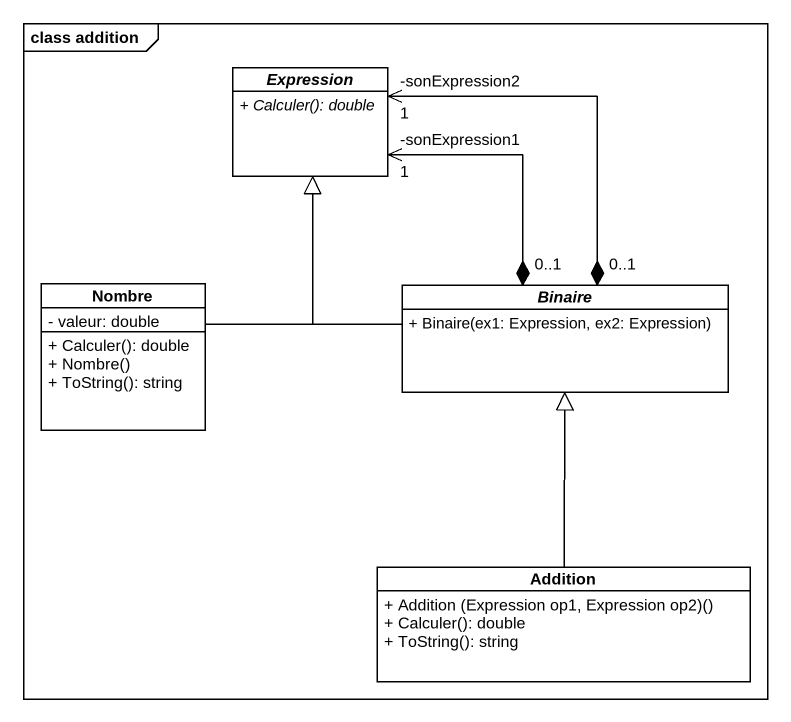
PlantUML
@startuml
mainframe class addition
hide circle
hide empty members
skinparam classAttributeIconSize 0
abstract class Expression {
  {abstract} + Calculer(): double
}
class Nombre {
  - valeur: double
  + Calculer(): double
  + Nombre()
  + ToString(): string
}
abstract class Binaire {
  + Binaire(ex1: Expression, ex2: Expression)
}
class Addition {
  + Addition (Expression op1, Expression op2)()
  + Calculer(): double
  + ToString(): string
}
Expression "-sonExpression1\n1" <--* "0..1" Binaire
Expression "-sonExpression2\n1" <--* "0..1" Binaire
Nombre -up-|> Expression
Binaire -up-|> Expression
Addition -up-|> Binaire
@enduml
